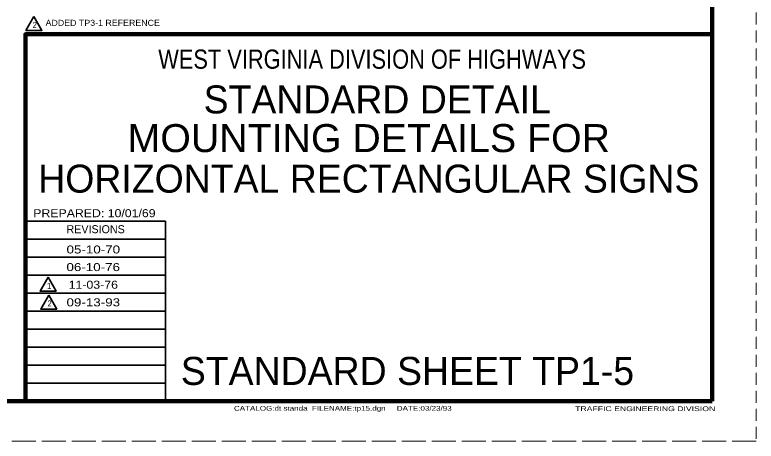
# Model space of a CAD drawing. Extents: x -41 to 639, y -374 to 66.
# Drawn here: x 454.1 to 639.3, y -374.1 to -267.7 of the extents above; entities that cross this region are included whole.
import ezdxf
from ezdxf.enums import TextEntityAlignment as Align

# ---------------------------------------------------------------- set-up
doc = ezdxf.new("R2010")
doc.units = 0
doc.linetypes.add('LONG_DASHED', pattern=[7.5, 6, -1.5])
doc.linetypes.add('MEDIUM_DASHED', pattern=[4.5, 3, -1.5])
doc.layers.add('1', color=7, linetype='Continuous', lineweight=53)
doc.layers.add('61', color=7, linetype='Continuous', lineweight=35)

msp = doc.modelspace()

# ---------------------------------------------------------------- linework, layer by layer
at = {"layer": '1', "linetype": 'MEDIUM_DASHED', "lineweight": 13}
msp.add_line((639.322, 65.942), (639.302, -374.078), dxfattribs=at)
at = {"layer": '1', "lineweight": 35}
for p, q in [((491.702, -323.658), (456.722, -323.658)), ((491.702, -328.158), (456.722, -328.158)), ((491.702, -332.658), (456.722, -332.658)), ((491.702, -337.178), (456.722, -337.178)), ((491.702, -341.658), (456.722, -341.658)), ((491.702, -346.138), (456.722, -346.138)), ((491.702, -350.638), (456.722, -350.638)), ((491.702, -355.138), (456.722, -355.138)), ((491.702, -359.658), (456.722, -359.658))]:
    msp.add_line(p, q, dxfattribs=at)
for points in [[(458.831, -268.088), (456.831, -271.552), (460.831, -271.552)], [(462.366, -333.155), (460.366, -336.619), (464.366, -336.619)], [(462.532, -337.641), (460.532, -341.105), (464.532, -341.105)]]:
    msp.add_lwpolyline(points, close=True, dxfattribs=at)
at = {"layer": '1', "lineweight": 158}
msp.add_lwpolyline([(456.702, -364.098), (456.702, -272.518), (628.362, -272.518)], dxfattribs=at)
at = {"layer": '1', "lineweight": 35}
msp.add_lwpolyline([(491.702, -364.138), (491.702, -319.178), (456.722, -319.178)], dxfattribs=at)
at = {"layer": '61', "lineweight": 158}
for p, q in [((628.342, 55.942), (628.362, -364.098)), ((628.362, -364.098), (-10.698, -364.078))]:
    msp.add_line(p, q, dxfattribs=at)
at = {"layer": '61', "linetype": 'LONG_DASHED', "lineweight": 13}
msp.add_line((639.302, -374.078), (-40.758, -374.098), dxfattribs=at)

# ---------------------------------------------------------------- texts
at = {"layer": '1'}
for s, height, width, p in [('2', 1.5, 0.9, (458.524, -270.919)), ('ADDED TP3-1 REFERENCE', 1.5, 1.1, (461.743, -270.406)), ('PREPARED: 10/01/69', 1.998, 1.15, (458.662, -318.178)), ('2', 1.5, 0.9, (462.226, -340.472)), ('CATALOG:dt standa  FILENAME:tp15.dgn     DATE:03/23/93', 1.2, 1.25, (508.822, -366.498)), ('TRAFFIC ENGINEERING DIVISION', 1.2, 1.35, (594.082, -366.598))]:
    msp.add_text(s, height=height, dxfattribs=dict(at, width=width)).set_placement(p)
for s, height, width, p in [('WEST VIRGINIA DIVISION OF HIGHWAYS', 4.795, 0.85, (543.35, -281.118)), ('MOUNTING DETAILS FOR', 6.993, 1.05, (542.516, -301.93)), ('05-10-70', 2, 1.25, (473.671, -327.238)), ('06-10-76', 2, 1.25, (473.651, -331.638)), ('11-03-76', 2, 1.15, (473.671, -336.038)), ('09-13-93', 2, 1.25, (473.671, -340.438))]:
    msp.add_text(s, height=height, dxfattribs=dict(at, width=width)).set_placement(p, align=Align.CENTER)
for s, p in [('STANDARD DETAIL', (544.619, -292.278)), ('HORIZONTAL RECTANGULAR SIGNS', (542.516, -312.056))]:
    msp.add_text(s, height=6.993, dxfattribs=at).set_placement(p, align=Align.CENTER)
for s, height, p in [('REVISIONS', 1.998, (466.982, -322.178)), ('1', 1.5, (462.114, -336.075)), ('STANDARD SHEET TP1-5 ', 6.993, (495.542, -360.058))]:
    msp.add_text(s, height=height, dxfattribs=at).set_placement(p)

doc.saveas('drawing.dxf')
